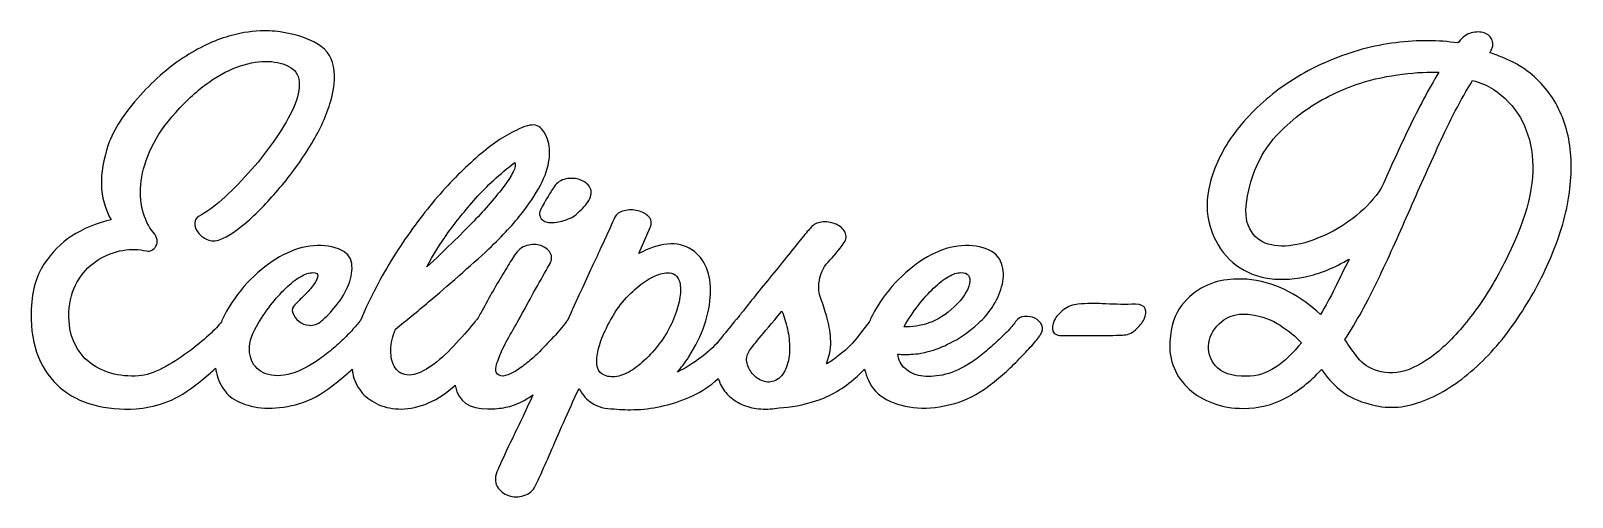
# Model space of a CAD drawing. Extents: x 277 to 393, y 636 to 671.
import ezdxf

# ---------------------------------------------------------------- set-up
doc = ezdxf.new("R2010")
doc.units = 0
doc.layers.add('Layer_1', color=7, linetype='CONTINUOUS')

msp = doc.modelspace()

# ---------------------------------------------------------------- linework, layer by layer
at = {"layer": 'Layer_1', "color": 7}
for p, q in [((294.922222, 671.102177), (294.922222, 671.102177)), ((385.709583, 671.013983), (385.709583, 671.013983)), ((384.280833, 670.273149), (384.192639, 670.193774)), ((381.89075, 668.006552), (381.89075, 668.006552)), ((385.295084, 667.389191), (385.295084, 667.389191)), ((313.672361, 661.250858), (313.672361, 661.250858)), ((318.037972, 660.051413), (318.037972, 660.051413)), ((322.932778, 654.424608), (323.78825, 656.373705)), ((325.05825, 652.987038), (325.05825, 652.987038)), ((347.018695, 653.004677), (347.018695, 653.004677)), ((356.781806, 650.693983), (356.781806, 650.693983)), ((333.639583, 650.111899), (333.639583, 650.111899)), ((368.053056, 649.900233), (368.053056, 649.900233)), ((342.750084, 648.938913), (342.785361, 648.974191)), ((354.718056, 648.286274), (356.07625, 648.286274)), ((356.07625, 648.286274), (356.790639, 648.286274)), ((356.790639, 648.286274), (357.557917, 648.286274))]:
    msp.add_line(p, q, dxfattribs=at)
for points in [[(294.922222, 671.102177), (294.127061, 671.09953), (293.312032, 670.981761), (292.47925, 670.758219)], [(295.715972, 671.066899), (295.455114, 671.090555), (295.187285, 671.10306), (294.922222, 671.102177)], [(298.617584, 670.273149), (297.723758, 670.70636), (296.759404, 670.972186), (295.715972, 671.066899)], [(385.709583, 671.013983), (385.547108, 671.013983), (385.371961, 670.990756), (385.18925, 670.943427)], [(386.168194, 670.943427), (386.025954, 670.990756), (385.872059, 671.013983), (385.709583, 671.013983)], [(292.47925, 670.758219), (291.36879, 670.460136), (290.231491, 669.946138), (289.066111, 669.214816)], [(300.09925, 668.421066), (299.950378, 669.247469), (299.45759, 669.866326), (298.617584, 670.273149)], [(379.544806, 670.211413), (377.878763, 670.008383), (376.214612, 669.557645), (374.561806, 668.853219)], [(384.192639, 670.193774), (382.756438, 670.41038), (381.21082, 670.414359), (379.544806, 670.211413)], [(385.18925, 670.943427), (384.823744, 670.848742), (384.524702, 670.625334), (384.280833, 670.273149)], [(386.759083, 670.396622), (386.650371, 670.667809), (386.452618, 670.848742), (386.168194, 670.943427)], [(386.591528, 669.46176), (386.80898, 669.813946), (386.867795, 670.125406), (386.759083, 670.396622)], [(289.066111, 669.214816), (287.900674, 668.483465), (286.763404, 667.506299), (285.652972, 666.28676)], [(293.149528, 668.482802), (293.894482, 668.72667), (294.585418, 668.836384), (295.222083, 668.809122)], [(295.222083, 668.809122), (295.85872, 668.781831), (296.410775, 668.63849), (296.871305, 668.368149)], [(374.561806, 668.853219), (372.855236, 668.121445), (371.372469, 667.228748), (370.099167, 666.172108)], [(387.50875, 669.117802), (387.224298, 669.239722), (386.917297, 669.353415), (386.591528, 669.46176)], [(388.381861, 668.729747), (388.084173, 668.865326), (387.793145, 668.995826), (387.50875, 669.117802)], [(391.142361, 666.269122), (390.438273, 667.285263), (389.520374, 668.107136), (388.381861, 668.729747)], [(290.794722, 667.265719), (291.621097, 667.834566), (292.404546, 668.238849), (293.149528, 668.482802)], [(296.871305, 668.368149), (297.331836, 668.096934), (297.555214, 667.662961), (297.541583, 667.08051)], [(299.834639, 665.642941), (300.159561, 666.672318), (300.248038, 667.594635), (300.09925, 668.421066)], [(374.544167, 666.207385), (375.939417, 666.911812), (377.380133, 667.400593), (378.856861, 667.671413)], [(378.856861, 667.671413), (379.964386, 667.874464), (380.973923, 667.986004), (381.89075, 668.006552)], [(382.772694, 667.997733), (381.987185, 666.697112), (381.245844, 665.311626), (380.541389, 663.834955)], [(381.89075, 668.006552), (382.196368, 668.013402), (382.488271, 668.011166), (382.772694, 667.997733)], [(288.298805, 664.990302), (289.138868, 665.938653), (289.968291, 666.696843), (290.794722, 667.265719)], [(297.541583, 667.08051), (297.527924, 666.497976), (297.347019, 665.845492), (296.994806, 665.113774)], [(382.799167, 662.63551), (383.571411, 664.342447), (384.401229, 665.926518), (385.295084, 667.389191)], [(385.295084, 667.389191), (385.566214, 667.308137), (385.835624, 667.215257), (386.106472, 667.106969)], [(386.106472, 667.106969), (386.377208, 666.998624), (386.62181, 666.872132), (386.838472, 666.736552)], [(386.838472, 666.736552), (388.545014, 665.571539), (389.518172, 663.924631), (389.748889, 661.797663)], [(285.652972, 666.28676), (284.433405, 664.932376), (283.633192, 663.698232), (283.254083, 662.573774)], [(298.335361, 662.450302), (299.012892, 663.547469), (299.509688, 664.613535), (299.834639, 665.642941)], [(370.099167, 666.172108), (368.825865, 665.115411), (367.806252, 663.990516), (367.047639, 662.811899)], [(370.787083, 663.42926), (371.89791, 664.580586), (373.148888, 665.502902), (374.544167, 666.207385)], [(392.527028, 662.758983), (392.309943, 664.086443), (391.846364, 665.252952), (391.142361, 666.269122)], [(286.490833, 662.370927), (286.910836, 663.251489), (287.513324, 664.122949), (288.298805, 664.990302)], [(296.994806, 665.113774), (296.642536, 664.382029), (296.174978, 663.602601), (295.5925, 662.776622)], [(315.21575, 664.037802), (314.890827, 664.105592), (314.402442, 663.975487), (313.75175, 663.649747)], [(313.75175, 663.649747), (312.885215, 663.24377), (311.945669, 662.602829), (310.929528, 661.735927)], [(316.027139, 663.164677), (315.810505, 663.679789), (315.540672, 663.969984), (315.21575, 664.037802)], [(316.247639, 661.674191), (316.288561, 662.229802), (316.217328, 662.73141), (316.027139, 663.164677)], [(368.55575, 659.178288), (368.934464, 660.858385), (369.676228, 662.277878), (370.787083, 663.42926)], [(380.541389, 663.834955), (379.836934, 662.358227), (379.145969, 660.854237), (378.468805, 659.337038)], [(283.254083, 662.573774), (282.875002, 661.449288), (282.706459, 660.468114), (282.73375, 659.62808)], [(285.714722, 659.866205), (285.809775, 660.651658), (286.070774, 661.490366), (286.490833, 662.370927)], [(295.5925, 662.776622), (295.009993, 661.950614), (294.386282, 661.171186), (293.722778, 660.439469)], [(296.095194, 659.363497), (296.907938, 660.325479), (297.657746, 661.353079), (298.335361, 662.450302)], [(367.047639, 662.811899), (366.289026, 661.633226), (365.796237, 660.462738), (365.565972, 659.284122)], [(380.497306, 657.476135), (381.255863, 659.209968), (382.026894, 660.928518), (382.799167, 662.63551)], [(389.748889, 661.797663), (389.979521, 659.670639), (389.368256, 657.155856), (387.932083, 654.257038)], [(392.447639, 658.428635), (392.718826, 659.986361), (392.744029, 661.431522), (392.527028, 662.758983)], [(310.929528, 661.735927), (309.913359, 660.868997), (308.893718, 659.845405), (307.877972, 658.66676)], [(310.744306, 658.569747), (311.557077, 659.49123), (312.534639, 660.384323), (313.672361, 661.250858)], [(313.672361, 661.250858), (313.726096, 661.088777), (313.680066, 660.848169), (313.53125, 660.536483)], [(315.700833, 659.804469), (316.025784, 660.495264), (316.206717, 661.118552), (316.247639, 661.674191)], [(282.73375, 659.62808), (282.760222, 658.653256), (283.004373, 657.759712), (283.46575, 656.946969)], [(285.820556, 657.678983), (285.657657, 658.35657), (285.619613, 659.080696), (285.714722, 659.866205)], [(293.722778, 660.439469), (293.059217, 659.707695), (292.406324, 659.04642), (291.756028, 658.463913)], [(312.860972, 659.486969), (312.562889, 659.0942), (312.21299, 658.660283), (311.820278, 658.19933)], [(313.53125, 660.536483), (313.382434, 660.224768), (313.159027, 659.879681), (312.860972, 659.486969)], [(314.236806, 657.511413), (314.887102, 658.351024), (315.375883, 659.113645), (315.700833, 659.804469)], [(317.482361, 660.016135), (317.103252, 659.948317), (316.808245, 659.750155), (316.591583, 659.425233)], [(318.037972, 660.051413), (317.861865, 660.061644), (317.671902, 660.05003), (317.482361, 660.016135)], [(318.540694, 659.954399), (318.378022, 660.008755), (318.214107, 660.041183), (318.037972, 660.051413)], [(319.272694, 659.381135), (319.110219, 659.651899), (318.86604, 659.845659), (318.540694, 659.954399)], [(291.756028, 658.463913), (291.105703, 657.881407), (290.532848, 657.473087), (290.045084, 657.229191)], [(293.678695, 656.858774), (294.477807, 657.563229), (295.282394, 658.401486), (296.095194, 659.363497)], [(307.877972, 658.66676), (306.862226, 657.488116), (305.880685, 656.173877), (304.932306, 654.724469)], [(308.707028, 656.047385), (309.249403, 656.805575), (309.931534, 657.648235), (310.744306, 658.569747)], [(316.141806, 658.710858), (315.97933, 658.453697), (315.862039, 658.247548), (315.780194, 658.084677)], [(316.591583, 659.425233), (316.456004, 659.20778), (316.304281, 658.967962), (316.141806, 658.710858)], [(318.664167, 657.758358), (318.880772, 657.974963), (319.057726, 658.185543), (319.193333, 658.402177)], [(319.193333, 658.402177), (319.409939, 658.781681), (319.435141, 659.110343), (319.272694, 659.381135)], [(365.565972, 659.284122), (365.335707, 658.105449), (365.407787, 657.039016), (365.786472, 656.091483)], [(368.529306, 656.514816), (368.272145, 657.151481), (368.284534, 658.040566), (368.55575, 659.178288)], [(378.468805, 659.337038), (377.980956, 658.57882), (377.361676, 657.900696), (376.61675, 657.290927)], [(390.860139, 653.489747), (391.645592, 655.224397), (392.176423, 656.870882), (392.447639, 658.428635)], [(286.631944, 656.012108), (286.253259, 656.445347), (285.983426, 657.001395), (285.820556, 657.678983)], [(290.045084, 657.229191), (289.828422, 657.120874), (289.71875, 656.943921), (289.71875, 656.700024)], [(311.820278, 658.19933), (311.427509, 657.738376), (311.018795, 657.292014), (310.585556, 656.858774)], [(311.72325, 654.786205), (312.752655, 655.761819), (313.586509, 656.671746), (314.236806, 657.511413)], [(315.780194, 658.084677), (315.53627, 657.705173), (315.455808, 657.401699), (315.550917, 657.185094)], [(315.550917, 657.185094), (315.645998, 656.96846), (315.822894, 656.83353), (316.080084, 656.779399)], [(317.041389, 656.823497), (317.420893, 656.904918), (317.782758, 657.047835), (318.135, 657.264469)], [(318.135, 657.264469), (318.270608, 657.372786), (318.447533, 657.541724), (318.664167, 657.758358)], [(321.142416, 657.149816), (320.952227, 656.715702), (320.624002, 656.004361), (320.163472, 655.01551)], [(321.830361, 657.634885), (321.478092, 657.553436), (321.250705, 657.392866), (321.142416, 657.149816)], [(322.871028, 657.634885), (322.532474, 657.716307), (322.182575, 657.716307), (321.830361, 657.634885)], [(323.682416, 657.185094), (323.479442, 657.401699), (323.209638, 657.553436), (322.871028, 657.634885)], [(323.78825, 656.373705), (323.923039, 656.698627), (323.885419, 656.96846), (323.682416, 657.185094)], [(376.61675, 657.290927), (375.871768, 656.68113), (375.088348, 656.188765), (374.261944, 655.80926)], [(378.20425, 652.431413), (378.976467, 654.057324), (379.738664, 655.742275), (380.497306, 657.476135)], [(283.46575, 656.946969), (282.354528, 656.703044), (281.360945, 656.289913), (280.493611, 655.721066)], [(286.817139, 654.989052), (286.993274, 655.287107), (286.930423, 655.632575), (286.631944, 656.012108)], [(289.71875, 656.700024), (289.71875, 656.4561), (289.803219, 656.228713), (289.965694, 656.012108)], [(289.965694, 656.012108), (290.12817, 655.795474), (290.355528, 655.618521), (290.653611, 655.482941)], [(291.632584, 655.482941), (292.201402, 655.699547), (292.879554, 656.154319), (293.678695, 656.858774)], [(310.585556, 656.858774), (309.582622, 655.802078), (308.412106, 654.66437), (307.08425, 653.445649)], [(307.08425, 653.445649), (307.518308, 654.284865), (308.057127, 655.152741), (308.707028, 656.047385)], [(316.080084, 656.779399), (316.337216, 656.725213), (316.661856, 656.742047), (317.041389, 656.823497)], [(335.879722, 656.45308), (335.744114, 656.317472), (335.529146, 656.073279), (335.244722, 655.721066)], [(336.726389, 656.797038), (336.374176, 656.783802), (336.096328, 656.669685), (335.879722, 656.45308)], [(337.705361, 656.620649), (337.407278, 656.755834), (337.078602, 656.810246), (336.726389, 656.797038)], [(338.357972, 656.029747), (338.222392, 656.287274), (338.003416, 656.485437), (337.705361, 656.620649)], [(338.278611, 655.235997), (338.468772, 655.507184), (338.49358, 655.772191), (338.357972, 656.029747)], [(365.786472, 656.091483), (366.138686, 655.11584), (366.669489, 654.336837), (367.373972, 653.75433)], [(369.790472, 655.218358), (369.207994, 655.448623), (368.786438, 655.878151), (368.529306, 656.514816)], [(280.493611, 655.721066), (279.735413, 655.233245), (279.048461, 654.538682), (278.438681, 653.630858)], [(286.102778, 654.627455), (286.401228, 654.572873), (286.64106, 654.690969), (286.817139, 654.989052)], [(290.653611, 655.482941), (290.951666, 655.347333), (291.280314, 655.347333), (291.632584, 655.482941)], [(298.335361, 654.989052), (297.563088, 654.880707), (296.80487, 654.611298), (296.059916, 654.177663)], [(300.460833, 654.786205), (299.81096, 655.030101), (299.107606, 655.097341), (298.335361, 654.989052)], [(314.563139, 655.033149), (314.183578, 654.924832), (313.871356, 654.68064), (313.62825, 654.301135)], [(315.595, 655.033149), (315.283286, 655.141438), (314.942615, 655.141438), (314.563139, 655.033149)], [(316.309361, 654.486344), (316.146886, 654.7439), (315.906714, 654.924832), (315.595, 655.033149)], [(320.163472, 655.01551), (319.702914, 654.026604), (319.184923, 652.893326), (318.602416, 651.620024)], [(325.067083, 655.138983), (324.37626, 655.071588), (323.664495, 654.831375), (322.932778, 654.424608)], [(326.910361, 654.70683), (326.36793, 655.059043), (325.757879, 655.206377), (325.067083, 655.138983)], [(335.244722, 655.721066), (334.96027, 655.368824), (334.62722, 654.960505), (334.248139, 654.486344)], [(337.096806, 653.789608), (337.503177, 654.209611), (337.899925, 654.694412), (338.278611, 655.235997)], [(346.789361, 654.989052), (346.017088, 654.880707), (345.258898, 654.611298), (344.513972, 654.177663)], [(348.923695, 654.786205), (348.273765, 655.030101), (347.561634, 655.097341), (346.789361, 654.989052)], [(371.845417, 655.050788), (371.059512, 654.929235), (370.372979, 654.988064), (369.790472, 655.218358)], [(374.261944, 655.80926), (373.435541, 655.429728), (372.631293, 655.172313), (371.845417, 655.050788)], [(281.066875, 652.537247), (281.473255, 653.147016), (281.953233, 653.622603), (282.522083, 653.974816)], [(282.522083, 653.974816), (283.09093, 654.327058), (283.702224, 654.563235), (284.338889, 654.671552)], [(284.338889, 654.671552), (284.975526, 654.779841), (285.561193, 654.763034), (286.102778, 654.627455)], [(296.059916, 654.177663), (295.314963, 653.743972), (294.589962, 653.183945), (293.899167, 652.493149)], [(301.457416, 653.692594), (301.389655, 654.180415), (301.056971, 654.54228), (300.460833, 654.786205)], [(301.236944, 652.131552), (301.453578, 652.686768), (301.525206, 653.204773), (301.457416, 653.692594)], [(304.932306, 654.724469), (303.983926, 653.27506), (303.14169, 651.737415), (302.409916, 650.111899)], [(309.465472, 652.757733), (310.264612, 653.462188), (311.018823, 654.136304), (311.72325, 654.786205)], [(313.62825, 654.301135), (313.438088, 654.002657), (313.215133, 653.640764), (312.957972, 653.207524)], [(316.23, 653.569122), (316.446634, 653.921335), (316.471808, 654.228788), (316.309361, 654.486344)], [(327.986305, 653.366274), (327.755617, 653.935121), (327.397336, 654.381879), (326.910361, 654.70683)], [(334.248139, 654.486344), (333.86903, 654.012154), (333.46469, 653.506567), (333.031028, 652.978219)], [(336.408889, 652.184469), (336.463442, 652.834342), (336.690406, 653.369548), (337.096806, 653.789608)], [(344.513972, 654.177663), (343.76899, 653.743972), (343.052823, 653.183945), (342.362028, 652.493149)], [(350.061389, 653.692594), (349.898914, 654.180415), (349.519776, 654.54228), (348.923695, 654.786205)], [(350.123139, 652.149191), (350.245059, 652.690747), (350.223864, 653.204773), (350.061389, 653.692594)], [(367.373972, 653.75433), (368.078399, 653.171823), (368.882648, 652.792728), (369.790472, 652.616622)], [(372.780278, 652.695997), (373.863814, 652.926262), (374.958666, 653.369012), (376.069916, 654.018913)], [(376.069916, 654.018913), (375.690384, 653.260695), (375.332554, 652.531306), (374.993972, 651.84051)], [(387.932083, 654.257038), (387.2276, 652.794365), (386.461423, 651.488551), (385.621389, 650.323566)], [(278.438681, 653.630858), (277.8289, 652.722977), (277.512639, 651.514473), (277.486181, 649.997247)], [(280.334861, 650.358844), (280.416714, 651.198878), (280.660489, 651.927449), (281.066875, 652.537247)], [(296.527361, 651.84051), (296.906865, 652.206355), (297.268731, 652.492994), (297.620972, 652.695997)], [(297.620972, 652.695997), (297.973186, 652.898971), (298.285436, 653.004677), (298.555833, 653.004677)], [(298.555833, 653.004677), (298.827021, 653.004677), (298.944736, 652.9162), (298.917416, 652.740094)], [(298.917416, 652.740094), (298.890126, 652.563987), (298.789259, 652.344588), (298.599916, 652.087455)], [(307.207694, 650.808635), (307.912177, 651.404773), (308.66636, 652.053278), (309.465472, 652.757733)], [(312.957972, 653.207524), (312.700811, 652.774257), (312.422625, 652.310693), (312.137778, 651.822872)], [(315.206944, 651.761135), (315.586054, 652.451931), (315.931522, 653.05401), (316.23, 653.569122)], [(322.482972, 651.602385), (322.916268, 651.995126), (323.324982, 652.306981), (323.717694, 652.537247)], [(323.717694, 652.537247), (324.110435, 652.767512), (324.481134, 652.906421), (324.820139, 652.96058)], [(324.820139, 652.96058), (324.90489, 652.974118), (324.981147, 652.985359), (325.05825, 652.987038)], [(325.05825, 652.987038), (325.289587, 652.992076), (325.486691, 652.938792), (325.649167, 652.837108)], [(325.649167, 652.837108), (325.838481, 652.7015), (325.965397, 652.474113), (326.019583, 652.149191)], [(328.295, 651.417177), (328.322291, 652.1485), (328.216966, 652.797427), (327.986305, 653.366274)], [(333.031028, 652.978219), (332.597393, 652.449871), (332.189046, 651.949067), (331.796305, 651.461274)], [(344.981389, 651.84051), (345.360498, 652.206355), (345.731564, 652.492994), (346.083805, 652.695997)], [(346.083805, 652.695997), (346.436047, 652.898971), (346.747451, 653.004677), (347.018695, 653.004677)], [(347.018695, 653.004677), (347.560251, 653.004677), (347.770817, 652.726025), (347.6625, 652.184469)], [(368.749806, 652.47551), (368.343829, 652.530064), (367.821408, 652.534072), (367.171111, 652.493149)], [(369.790472, 652.616622), (370.698324, 652.440515), (371.696714, 652.465703), (372.780278, 652.695997)], [(388.284861, 649.035927), (389.300579, 650.458468), (390.155656, 651.946047), (390.860139, 653.489747)], [(293.899167, 652.493149), (293.208343, 651.802326), (292.606278, 651.005669), (292.091195, 650.111899)], [(295.389639, 650.561691), (295.768748, 651.049512), (296.147857, 651.474609), (296.527361, 651.84051)], [(298.599916, 652.087455), (298.410574, 651.830294), (298.174382, 651.564892), (297.903194, 651.293705)], [(300.302083, 650.544052), (300.708483, 651.045081), (301.020311, 651.576336), (301.236944, 652.131552)], [(312.137778, 651.822872), (311.852959, 651.33505), (311.579542, 650.842234), (311.30875, 650.341205)], [(314.192694, 649.909052), (314.491201, 650.450608), (314.827835, 651.070312), (315.206944, 651.761135)], [(318.602416, 651.620024), (318.284183, 650.924386), (317.926664, 650.160097), (317.588194, 649.423983)], [(321.301195, 650.235372), (321.653436, 650.750484), (322.049733, 651.209645), (322.482972, 651.602385)], [(326.019583, 652.149191), (326.073714, 651.82424), (326.056526, 651.440743), (325.975472, 650.993844)], [(327.845194, 649.097663), (328.115958, 649.91083), (328.267709, 650.685855), (328.295, 651.417177)], [(331.796305, 651.461274), (331.403593, 650.973425), (331.053694, 650.535077), (330.755639, 650.155997)], [(336.55, 651.073219), (336.401184, 651.493222), (336.355126, 651.859518), (336.408889, 652.184469)], [(342.362028, 652.493149), (341.671204, 651.802326), (341.06914, 651.005669), (340.554028, 650.111899)], [(343.843695, 650.561691), (344.223171, 651.049512), (344.602308, 651.474609), (344.981389, 651.84051)], [(347.6625, 652.184469), (347.554183, 651.642913), (347.174679, 651.061648), (346.524806, 650.438219)], [(349.470472, 650.57933), (349.781791, 651.080782), (350.001134, 651.607607), (350.123139, 652.149191)], [(365.239639, 651.963983), (364.602974, 651.652692), (364.030147, 651.180689), (363.528695, 650.544052)], [(367.171111, 652.493149), (366.520815, 652.452199), (365.876304, 652.275274), (365.239639, 651.963983)], [(371.554361, 651.575927), (370.71475, 652.036457), (369.780002, 652.339903), (368.749806, 652.47551)], [(373.917972, 649.873774), (373.186198, 650.550938), (372.394028, 651.115397), (371.554361, 651.575927)], [(374.993972, 651.84051), (374.65539, 651.149687), (374.297448, 650.497203), (373.917972, 649.873774)], [(375.743611, 648.004052), (376.610936, 649.331089), (377.431949, 650.805446), (378.20425, 652.431413)], [(280.599444, 648.021691), (280.341888, 648.685619), (280.253829, 649.465046), (280.334861, 650.358844)], [(294.331305, 648.974191), (294.657074, 649.543038), (295.010558, 650.07387), (295.389639, 650.561691)], [(297.215278, 650.605788), (297.025907, 650.44289), (296.966668, 650.241143), (297.047694, 649.997247)], [(297.903194, 651.293705), (297.632007, 651.022489), (297.404592, 650.795131), (297.215278, 650.605788)], [(299.208472, 649.388705), (299.533395, 649.659892), (299.895712, 650.042995), (300.302083, 650.544052)], [(304.729444, 648.771344), (305.542216, 649.422035), (306.36766, 650.104181), (307.207694, 650.808635)], [(311.30875, 650.341205), (311.15, 650.047479), (310.999632, 649.773509), (310.850139, 649.512177)], [(320.410417, 648.656691), (320.654313, 649.171803), (320.948953, 649.693815), (321.301195, 650.235372)], [(325.975472, 650.993844), (325.894446, 650.546945), (325.751557, 650.058136), (325.534528, 649.529816)], [(336.990972, 649.688566), (336.842128, 650.190018), (336.698816, 650.653159), (336.55, 651.073219)], [(342.785361, 648.974191), (343.110284, 649.543038), (343.464134, 650.07387), (343.843695, 650.561691)], [(346.524806, 650.438219), (345.92864, 649.869372), (345.301344, 649.469039), (344.637416, 649.238774)], [(348.517972, 649.388705), (348.843741, 649.686365), (349.159209, 650.077849), (349.470472, 650.57933)], [(354.718056, 650.235372), (354.39271, 649.991475), (354.152539, 649.722038), (354.003695, 649.423983)], [(355.776389, 650.641066), (355.396885, 650.613775), (355.043401, 650.479296), (354.718056, 650.235372)], [(356.781806, 650.693983), (356.433092, 650.690669), (356.10134, 650.667934), (355.776389, 650.641066)], [(357.866583, 650.667524), (357.494134, 650.687774), (357.130519, 650.697296), (356.781806, 650.693983)], [(360.080278, 650.641066), (359.348532, 650.613775), (358.611537, 650.626997), (357.866583, 650.667524)], [(360.812306, 650.297108), (360.730828, 650.527373), (360.486226, 650.641066), (360.080278, 650.641066)], [(360.732917, 649.529816), (360.868496, 649.81424), (360.893755, 650.066814), (360.812306, 650.297108)], [(363.528695, 650.544052), (363.027214, 649.907387), (362.736582, 649.001468), (362.655556, 647.836483)], [(385.621389, 650.323566), (384.781326, 649.158553), (383.93466, 648.185394), (383.081389, 647.413149)], [(277.486181, 649.997247), (277.458895, 648.723945), (277.640246, 647.615855), (278.032986, 646.681135)], [(291.711944, 649.30933), (291.519328, 649.068405), (291.215854, 648.743167), (290.777083, 648.330372)], [(292.091195, 650.111899), (291.948136, 649.857318), (291.822293, 649.59164), (291.711944, 649.30933)], [(297.047694, 649.997247), (297.128748, 649.753322), (297.280866, 649.53793), (297.4975, 649.362247)], [(297.4975, 649.362247), (297.714134, 649.186535), (297.979536, 649.089676), (298.29125, 649.062385)], [(298.29125, 649.062385), (298.602964, 649.035095), (298.909966, 649.14478), (299.208472, 649.388705)], [(302.048333, 649.344608), (301.85899, 649.100683), (301.631181, 648.835281), (301.360417, 648.550858)], [(302.118889, 649.432802), (302.094618, 649.403781), (302.070601, 649.377927), (302.048333, 649.344608)], [(302.409916, 650.111899), (302.305551, 649.889971), (302.210696, 649.667394), (302.118889, 649.432802)], [(310.700194, 649.344608), (310.320662, 648.884049), (309.853104, 648.349238), (309.297917, 647.739469)], [(310.850139, 649.512177), (310.796517, 649.46263), (310.744616, 649.411444), (310.700194, 649.344608)], [(313.319583, 648.365649), (313.604035, 648.85347), (313.895063, 649.367468), (314.192694, 649.909052)], [(317.526472, 649.344608), (317.174231, 648.884049), (316.862375, 648.508962), (316.591583, 648.224538)], [(317.588194, 649.423983), (317.566604, 649.397733), (317.546256, 649.374261), (317.526472, 649.344608)], [(325.534528, 649.529816), (325.317471, 649.001468), (325.031241, 648.475039), (324.679028, 647.959955)], [(326.672222, 646.698774), (327.187306, 647.484255), (327.574402, 648.284468), (327.845194, 649.097663)], [(330.085361, 649.344608), (329.705829, 648.884049), (329.352346, 648.441722), (329.027028, 648.021691)], [(330.252917, 649.529816), (330.192154, 649.476865), (330.13475, 649.418948), (330.085361, 649.344608)], [(330.755639, 650.155997), (330.525741, 649.863643), (330.386154, 649.693575), (330.252917, 649.529816)], [(331.937416, 648.101066), (332.316526, 648.547965), (332.880575, 649.217255), (333.639583, 650.111899)], [(333.639583, 650.111899), (333.801635, 649.732367), (333.936566, 649.298859), (334.045278, 648.797802)], [(337.282028, 648.065788), (337.241106, 648.648295), (337.139788, 649.187085), (336.990972, 649.688566)], [(340.183611, 649.344608), (339.83137, 648.884049), (339.494283, 648.441722), (339.169361, 648.021691)], [(340.192416, 649.353427), (340.189961, 649.349815), (340.186066, 649.348274), (340.183611, 649.344608)], [(340.554028, 650.111899), (340.417968, 649.864961), (340.297798, 649.612307), (340.192416, 649.353427)], [(344.637416, 649.238774), (343.97346, 649.008509), (343.346222, 648.912441), (342.750084, 648.938913)], [(346.692361, 647.986413), (347.288499, 648.324995), (347.895418, 648.792567), (348.517972, 649.388705)], [(351.119722, 649.344608), (350.956824, 649.100683), (350.733868, 648.835281), (350.449444, 648.550858)], [(351.79, 649.732663), (351.505576, 649.719004), (351.281774, 649.588504), (351.119722, 649.344608)], [(352.557306, 649.591552), (352.327012, 649.699869), (352.074424, 649.746295), (351.79, 649.732663)], [(353.068805, 649.080024), (352.960065, 649.310289), (352.787543, 649.483235), (352.557306, 649.591552)], [(352.989444, 648.365649), (353.152315, 648.609546), (353.177517, 648.849759), (353.068805, 649.080024)], [(354.003695, 649.423983), (353.854879, 649.1259), (353.825217, 648.860498), (353.906667, 648.630233)], [(360.080278, 648.718427), (360.377909, 648.975955), (360.597309, 649.245364), (360.732917, 649.529816)], [(365.565972, 647.739469), (365.661053, 648.349238), (365.980895, 648.884049), (366.536111, 649.344608)], [(366.536111, 649.344608), (366.952502, 649.690005), (367.461066, 649.874813), (368.053056, 649.900233)], [(368.053056, 649.900233), (368.250385, 649.908708), (368.453585, 649.900854), (368.670417, 649.873774)], [(368.670417, 649.873774), (369.536924, 649.738195), (370.287127, 649.468757), (370.910556, 649.062385)], [(370.910556, 649.062385), (371.533984, 648.656014), (372.055954, 648.217638), (372.48925, 647.757108)], [(281.710694, 646.398913), (281.223277, 646.818521), (280.856998, 647.357735), (280.599444, 648.021691)], [(290.777083, 648.330372), (290.316525, 647.897104), (289.785721, 647.458756), (289.189583, 647.025094)], [(293.819806, 647.025094), (293.751988, 647.593941), (293.925357, 648.242445), (294.331305, 648.974191)], [(301.360417, 648.550858), (301.089624, 648.266406), (300.794984, 647.975816), (300.469639, 647.677733)], [(304.385472, 647.192663), (304.399103, 647.734643), (304.512811, 648.25705), (304.729444, 648.771344)], [(312.631667, 647.025094), (312.807773, 647.431466), (313.03516, 647.8778), (313.319583, 648.365649)], [(316.591583, 648.224538), (316.320819, 647.940115), (315.958502, 647.557012), (315.497972, 647.069191)], [(319.898889, 647.227941), (319.99397, 647.66118), (320.166492, 648.141579), (320.410417, 648.656691)], [(324.679028, 647.959955), (324.300314, 647.444843), (323.903594, 646.990493), (323.497222, 646.584122)], [(329.027028, 648.021691), (328.701626, 647.60166), (328.238499, 647.159305), (327.642361, 646.698774)], [(331.161305, 647.069191), (331.296913, 647.313116), (331.558336, 647.654167), (331.937416, 648.101066)], [(334.045278, 648.797802), (334.154018, 648.296745), (334.212861, 647.803957), (334.212861, 647.316135)], [(336.973333, 646.169608), (337.217258, 646.846772), (337.322922, 647.483282), (337.282028, 648.065788)], [(339.169361, 648.021691), (338.844438, 647.60166), (338.372873, 647.159305), (337.749444, 646.698774)], [(344.981389, 647.210302), (345.523368, 647.386409), (346.096223, 647.647831), (346.692361, 647.986413)], [(350.449444, 648.550858), (350.165021, 648.266406), (349.857568, 647.975816), (349.532222, 647.677733)], [(352.319167, 647.536622), (352.60359, 647.848336), (352.826546, 648.121725), (352.989444, 648.365649)], [(353.906667, 648.630233), (353.988116, 648.399968), (354.257525, 648.286274), (354.718056, 648.286274)], [(357.557917, 648.286274), (357.855972, 648.286274), (358.378393, 648.303081), (359.110139, 648.330372)], [(359.110139, 648.330372), (359.462352, 648.330343), (359.78259, 648.460843), (360.080278, 648.718427)], [(376.722584, 646.619399), (376.370314, 647.07993), (376.042089, 647.543494), (375.743611, 648.004052)], [(384.951111, 645.402316), (386.157018, 646.404826), (387.269087, 647.613386), (388.284861, 649.035927)], [(289.189583, 647.025094), (288.593445, 646.591431), (287.970129, 646.204321), (287.319861, 645.852108)], [(294.534167, 645.710997), (294.127767, 646.022288), (293.887596, 646.456247), (293.819806, 647.025094)], [(299.446583, 646.822247), (299.094342, 646.551454), (298.757284, 646.324519), (298.432361, 646.13433)], [(300.469639, 647.677733), (300.144293, 647.379678), (299.798825, 647.093011), (299.446583, 646.822247)], [(304.711806, 645.869747), (304.48154, 646.208329), (304.371841, 646.650655), (304.385472, 647.192663)], [(309.297917, 647.739469), (308.742701, 647.129671), (308.174277, 646.594888), (307.578139, 646.13433)], [(312.26125, 645.993219), (312.32904, 646.277642), (312.45556, 646.618694), (312.631667, 647.025094)], [(315.497972, 647.069191), (315.254047, 646.825266), (314.975861, 646.581102), (314.677778, 646.337177)], [(319.801861, 646.116691), (319.774598, 646.428405), (319.803808, 646.794673), (319.898889, 647.227941)], [(331.037861, 646.213705), (330.956412, 646.538627), (330.998435, 646.825266), (331.161305, 647.069191)], [(334.212861, 647.316135), (334.212861, 646.828314), (334.132767, 646.369153), (333.983528, 645.949122)], [(342.847083, 645.825649), (342.535369, 646.110073), (342.354013, 646.468382), (342.300278, 646.901622)], [(342.300278, 646.901622), (342.6252, 646.874331), (343.021525, 646.874331), (343.482083, 646.901622)], [(343.482083, 646.901622), (343.942614, 646.928912), (344.439409, 647.034167), (344.981389, 647.210302)], [(348.535639, 646.822247), (348.197029, 646.551454), (347.863978, 646.324519), (347.539028, 646.13433)], [(349.532222, 647.677733), (349.206848, 647.379678), (348.874193, 647.093011), (348.535639, 646.822247)], [(351.384306, 646.540024), (351.722888, 646.892266), (352.034715, 647.224907), (352.319167, 647.536622)], [(362.655556, 647.836483), (362.60182, 647.132028), (362.707061, 646.479516), (362.96425, 645.869747)], [(366.068695, 646.028497), (365.635004, 646.556421), (365.470892, 647.129671), (365.565972, 647.739469)], [(372.48925, 647.757108), (371.865793, 646.971599), (371.217303, 646.360743), (370.540139, 645.913844)], [(383.081389, 647.413149), (382.22809, 646.640876), (381.381423, 646.089287), (380.541389, 645.763913)], [(278.032986, 646.681135), (278.425727, 645.746415), (278.973771, 644.983823), (279.664583, 644.38808)], [(283.439306, 645.481691), (282.77535, 645.671457), (282.198101, 645.979277), (281.710694, 646.398913)], [(287.319861, 645.852108), (286.669565, 645.499866), (286.071084, 645.306135), (285.529528, 645.278844)], [(290.874083, 645.481691), (291.00811, 645.601884), (291.141658, 645.72309), (291.270972, 645.843288)], [(291.270972, 645.843288), (291.289486, 645.73093), (291.315733, 645.619915), (291.341528, 645.508149)], [(296.156944, 645.296483), (295.47978, 645.255956), (294.940538, 645.399705), (294.534167, 645.710997)], [(298.432361, 646.13433), (297.592298, 645.620065), (296.834108, 645.33701), (296.156944, 645.296483)], [(301.175194, 645.481691), (301.28512, 645.580266), (301.385958, 645.682975), (301.492694, 645.781552)], [(301.492694, 645.781552), (301.504943, 645.680974), (301.518489, 645.581262), (301.536806, 645.481691)], [(305.761305, 645.34058), (305.287116, 645.354239), (304.942071, 645.531165), (304.711806, 645.869747)], [(307.578139, 646.13433), (306.846365, 645.592774), (306.235467, 645.326949), (305.761305, 645.34058)], [(312.367083, 645.402316), (312.231476, 645.510605), (312.19346, 645.708767), (312.26125, 645.993219)], [(313.787028, 645.684538), (313.488945, 645.495195), (313.215133, 645.364272), (312.957972, 645.296483)], [(314.677778, 646.337177), (314.379723, 646.093281), (314.085083, 645.873881), (313.787028, 645.684538)], [(320.163472, 645.437594), (319.946838, 645.573173), (319.829152, 645.804977), (319.801861, 646.116691)], [(322.297778, 645.622802), (321.904614, 645.392509), (321.521526, 645.257607), (321.142416, 645.217108)], [(323.497222, 646.584122), (323.090822, 646.177722), (322.690913, 645.853067), (322.297778, 645.622802)], [(327.642361, 646.698774), (326.99246, 646.210953), (326.385541, 645.831435), (325.81675, 645.561066)], [(325.81675, 645.561066), (325.95233, 645.723118), (326.09124, 645.900466), (326.240084, 646.090233)], [(326.240084, 646.090233), (326.388871, 646.279999), (326.536614, 646.482141), (326.672222, 646.698774)], [(331.505278, 645.358219), (331.275013, 645.602143), (331.119311, 645.888754), (331.037861, 646.213705)], [(333.983528, 645.949122), (333.834288, 645.52909), (333.602894, 645.213255), (333.277972, 644.996622)], [(337.749444, 646.698774), (337.532811, 646.509431), (337.270993, 646.332478), (336.973333, 646.169608)], [(339.169361, 645.155372), (339.404791, 645.365404), (339.616627, 645.574393), (339.822028, 645.772733)], [(339.822028, 645.772733), (339.891963, 645.496254), (339.982725, 645.222069), (340.10425, 644.952524)], [(344.028889, 645.278844), (343.554727, 645.360293), (343.158798, 645.541226), (342.847083, 645.825649)], [(347.539028, 646.13433), (346.889155, 645.728353), (346.261436, 645.462528), (345.651667, 645.34058)], [(350.290694, 645.481691), (350.683435, 645.833904), (351.045724, 646.187811), (351.384306, 646.540024)], [(362.96425, 645.869747), (363.221383, 645.259949), (363.600492, 644.729145), (364.101944, 644.282247)], [(368.388194, 645.243566), (367.277763, 645.243566), (366.502329, 645.500572), (366.068695, 646.028497)], [(370.540139, 645.913844), (369.862975, 645.466945), (369.147231, 645.243566), (368.388194, 645.243566)], [(371.289806, 643.611969), (372.251788, 644.126686), (373.158117, 644.842006), (373.997361, 645.763913)], [(373.997361, 645.763913), (374.376865, 645.194248), (374.8232, 644.697847), (375.337917, 644.264608)], [(378.186583, 645.64926), (377.563154, 645.839422), (377.074797, 646.158841), (376.722584, 646.619399)], [(380.541389, 645.763913), (379.701326, 645.438567), (378.917482, 645.405336), (378.186583, 645.64926)], [(285.529528, 645.278844), (284.797754, 645.225109), (284.103233, 645.291925), (283.439306, 645.481691)], [(287.425694, 643.250372), (288.171072, 643.494268), (288.916449, 643.915414), (289.674639, 644.511552)], [(289.674639, 644.511552), (290.081462, 644.809212), (290.481343, 645.129449), (290.874083, 645.481691)], [(291.341528, 645.508149), (291.463476, 644.979801), (291.686036, 644.503833), (292.011806, 644.097038)], [(297.55925, 643.206274), (298.385625, 643.450199), (299.190269, 643.888123), (299.97575, 644.511552)], [(299.97575, 644.511552), (300.382545, 644.809212), (300.782482, 645.129449), (301.175194, 645.481691)], [(301.536806, 645.481691), (301.631463, 644.967002), (301.846036, 644.503833), (302.171806, 644.097038)], [(306.943139, 643.144538), (307.661197, 643.401671), (308.389782, 643.860832), (309.121528, 644.511552)], [(309.121528, 644.511552), (309.148198, 644.534381), (309.174303, 644.559013), (309.200917, 644.582108)], [(309.200917, 644.582108), (309.206223, 644.550513), (309.212178, 644.516121), (309.218528, 644.485094)], [(309.218528, 644.485094), (309.448821, 643.360608), (310.253436, 642.80058), (311.635084, 642.80058)], [(312.957972, 645.296483), (312.700811, 645.228693), (312.502663, 645.266708), (312.367083, 645.402316)], [(321.142416, 645.217108), (320.763336, 645.176581), (320.43466, 645.248251), (320.163472, 645.437594)], [(326.936806, 643.779538), (327.628024, 644.104489), (328.255291, 644.516787), (328.824167, 645.031899)], [(328.824167, 645.031899), (328.84316, 645.050196), (328.858231, 645.066601), (328.877083, 645.084816)], [(328.877083, 645.084816), (328.926896, 644.936093), (328.9854, 644.780634), (329.053472, 644.626205)], [(329.053472, 644.626205), (329.216343, 644.273963), (329.443334, 643.975358), (329.741389, 643.717802)], [(332.325472, 644.85551), (332.013758, 644.950168), (331.735571, 645.114322), (331.505278, 645.358219)], [(333.277972, 644.996622), (332.95305, 644.807279), (332.637158, 644.760825), (332.325472, 644.85551)], [(336.241305, 643.42676), (337.270711, 643.765371), (338.2483, 644.3426), (339.169361, 645.155372)], [(340.10425, 644.952524), (340.375466, 644.329942), (340.842572, 643.84071), (341.506528, 643.488497)], [(345.651667, 645.34058), (345.041869, 645.218632), (344.503079, 645.197394), (344.028889, 645.278844)], [(346.463056, 643.188635), (347.397776, 643.446191), (348.278478, 643.888123), (349.09125, 644.511552)], [(349.09125, 644.511552), (349.498045, 644.809212), (349.897954, 645.129449), (350.290694, 645.481691)], [(381.185194, 643.250372), (382.485759, 643.683611), (383.745176, 644.399778), (384.951111, 645.402316)], [(279.664583, 644.38808), (280.35539, 643.792365), (281.184833, 643.366816), (282.160486, 643.10926)], [(292.011806, 644.097038), (292.282174, 643.744797), (292.70373, 643.454207), (293.272972, 643.223913)], [(302.171806, 644.097038), (302.442174, 643.744797), (302.821707, 643.450199), (303.309528, 643.206274)], [(312.975639, 642.924052), (313.381983, 643.005501), (313.769502, 643.13998), (314.148611, 643.329747)], [(314.907083, 643.611969), (314.324577, 642.365534), (313.797752, 641.266293), (313.337222, 640.304677)], [(314.148611, 643.329747), (314.439413, 643.47532), (314.730666, 643.658425), (315.02175, 643.867733)], [(315.02175, 643.867733), (314.984299, 643.787531), (314.944252, 643.69151), (314.907083, 643.611969)], [(317.297139, 641.759885), (317.662616, 642.586289), (318.05451, 643.449366), (318.461305, 644.343983)], [(318.461305, 644.343983), (318.732521, 643.828871), (319.052787, 643.466977), (319.431472, 643.250372)], [(324.837778, 643.047524), (325.541809, 643.210395), (326.245587, 643.454616), (326.936806, 643.779538)], [(329.741389, 643.717802), (330.039472, 643.460246), (330.380538, 643.245277), (330.77325, 643.082802)], [(333.43675, 642.879955), (334.276785, 642.907218), (335.2119, 643.088178), (336.241305, 643.42676)], [(341.506528, 643.488497), (342.170456, 643.136255), (342.928674, 642.934508), (343.781944, 642.879955)], [(364.101944, 644.282247), (364.603425, 643.835348), (365.201482, 643.481469), (365.892306, 643.223913)], [(368.14125, 642.844677), (369.278944, 642.844677), (370.327767, 643.09728), (371.289806, 643.611969)], [(375.337917, 644.264608), (375.852605, 643.83134), (376.500672, 643.494268), (377.287028, 643.250372)], [(282.160486, 643.10926), (283.136142, 642.851704), (284.188944, 642.746845), (285.326667, 642.80058)], [(285.326667, 642.80058), (285.97654, 642.855162), (286.680317, 643.006447), (287.425694, 643.250372)], [(293.272972, 643.223913), (293.842271, 642.993648), (294.490761, 642.875947), (295.222083, 642.862316)], [(295.222083, 642.862316), (295.953406, 642.848656), (296.732819, 642.962378), (297.55925, 643.206274)], [(303.309528, 643.206274), (303.797349, 642.962378), (304.340599, 642.827447), (304.949916, 642.80058)], [(304.949916, 642.80058), (305.559319, 642.773712), (306.224996, 642.887406), (306.943139, 643.144538)], [(311.635084, 642.80058), (312.122876, 642.80058), (312.569211, 642.842603), (312.975639, 642.924052)], [(319.431472, 643.250372), (319.86553, 642.951865), (320.421169, 642.80058), (321.098333, 642.80058)], [(321.098333, 642.80058), (321.586154, 642.746845), (322.159009, 642.729615), (322.809306, 642.756483)], [(322.809306, 642.756483), (323.459602, 642.78335), (324.133718, 642.884626), (324.837778, 643.047524)], [(330.77325, 643.082802), (331.166018, 642.920327), (331.600387, 642.827447), (332.060917, 642.80058)], [(332.060917, 642.80058), (332.521475, 642.773712), (332.976192, 642.798929), (333.43675, 642.879955)], [(343.781944, 642.879955), (344.635215, 642.825373), (345.528336, 642.931079), (346.463056, 643.188635)], [(365.892306, 643.223913), (366.583101, 642.966357), (367.328478, 642.844677), (368.14125, 642.844677)], [(377.287028, 643.250372), (378.586746, 642.817104), (379.884573, 642.817104), (381.185194, 643.250372)], [(316.327028, 639.546205), (316.611452, 640.196078), (316.931717, 640.933482), (317.297139, 641.759885)], [(313.337222, 640.304677), (312.876664, 639.34309), (312.56526, 638.664557), (312.402361, 638.285024)], [(315.595, 637.905788), (315.798398, 638.35311), (316.042576, 638.896304), (316.327028, 639.546205)], [(312.402361, 638.285024), (312.159283, 637.770759), (312.137637, 637.34521), (312.340639, 637.006205)], [(315.206944, 637.067941), (315.261526, 637.176258), (315.391602, 637.458494), (315.595, 637.905788)], [(312.340639, 637.006205), (312.543613, 636.6672), (312.830238, 636.439841), (313.196111, 636.318288)], [(314.333805, 636.318288), (314.726574, 636.439841), (315.017602, 636.688437), (315.206944, 637.067941)], [(313.196111, 636.318288), (313.561984, 636.196763), (313.941093, 636.196763), (314.333805, 636.318288)]]:
    msp.add_open_spline(points, degree=3, dxfattribs=at)

doc.saveas('drawing.dxf')
